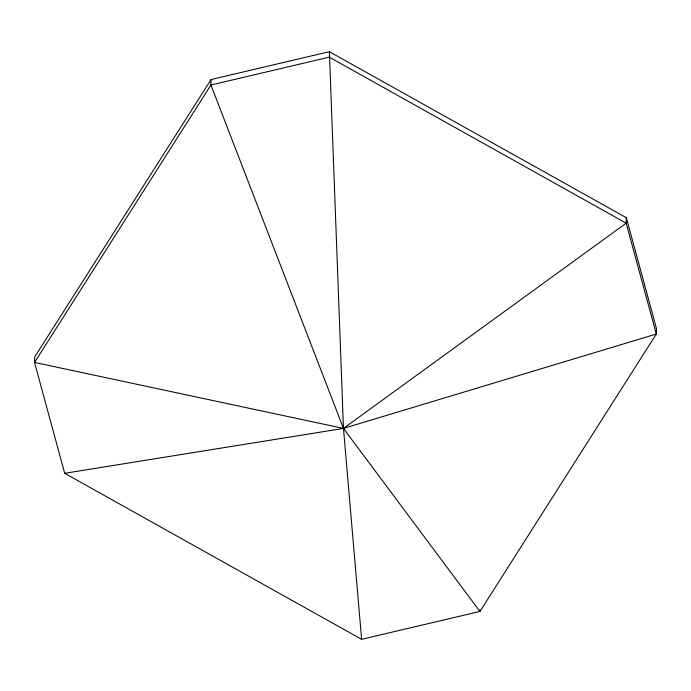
<?xml version="1.0" encoding="UTF-8"?>
<svg xmlns="http://www.w3.org/2000/svg" width="691" height="691" viewBox="0 0 691 691"><rect width="100%" height="100%" fill="white"/><g stroke="black" fill="none" stroke-linecap="round" stroke-linejoin="round"><path stroke-width="1.04" d="M211.057 79.543L210.928 85.01L343.47 428.411L479.943 611.457L656.32 334.029L656.45 328.562L626.314 217.7L329.382 51.687L211.057 79.543L34.68 356.971L34.55 362.438L64.686 473.3L361.618 639.313L479.943 611.457L479.986 609.635M329.382 51.687L343.47 428.411L361.618 639.313M626.314 217.7L626.176 223.167L656.32 334.029L343.47 428.411L64.686 473.3M210.928 85.01L34.55 362.438L343.47 428.411L626.176 223.167L329.253 57.154L210.928 85.01"/></g></svg>
